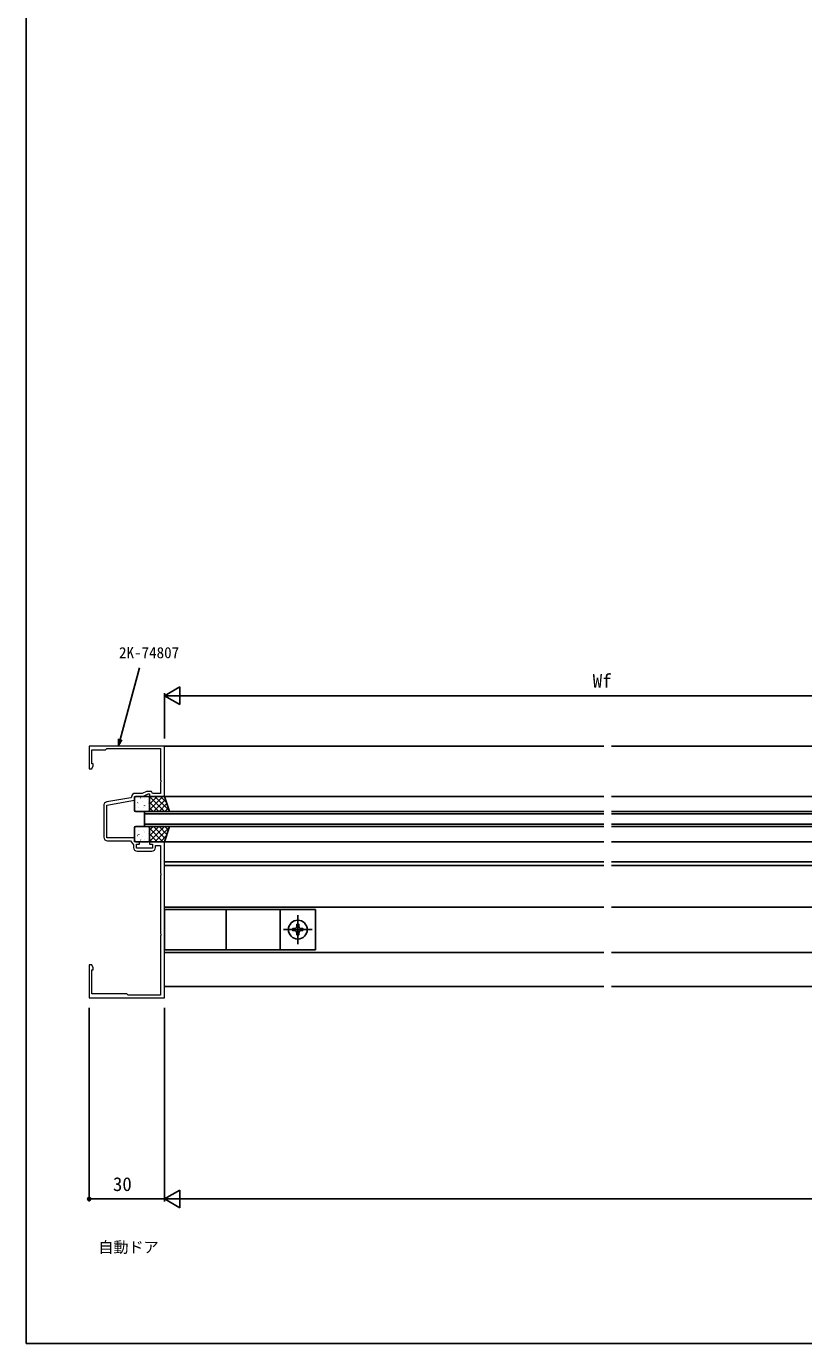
# Model space of a CAD drawing. Units: millimetres, scale not verified. Extents: x -437 to 438, y -681 to 679.
# Drawn here: x -437 to -127, y -681 to -158 of the extents above; entities that cross this region are included whole.
import ezdxf
from ezdxf.enums import TextEntityAlignment as Align

# ---------------------------------------------------------------- set-up
doc = ezdxf.new("R2010")
doc.units = ezdxf.units.MM
doc.header["$LTSCALE"] = 4
for name, color, linetype in [('0-1_USER1', 3, 'Continuous'), ('0-3_YKK_12', 2, 'Continuous'), ('0-4_YKK_13', 4, 'Continuous'), ('0-6_YKK_D', 6, 'Continuous'), ('0-7_YKK_ZWAK', 7, 'Continuous')]:
    doc.layers.add(name, color=color, linetype=linetype)
doc.layers.add('0-2_YKK_11', color=7, linetype='Continuous', lineweight=18)
doc.styles.add('ＭＳ ゴシック', font='')
doc.styles.get('ＭＳ ゴシック').set_extended_font_data('MS Gothic')

msp = doc.modelspace()

# ---------------------------------------------------------------- linework, layer by layer
at = {"layer": '0-2_YKK_11'}
for p, q in [((-405.9, -467.392), (-405.9, -479.9)), ((-392.6, -485.5), (-386.8, -485.5))]:
    msp.add_line(p, q, dxfattribs=at)
for points in [[(-381.7, -543.7), (-381.7, -481.7), (-387.7, -481.7), (-387.7, -482.7), (-386.5, -482.7), (-386.5, -484.3), (-392.9, -484.3), (-392.9, -482.7), (-391.7, -482.7), (-391.7, -481.7), (-393.7, -481.7), (-393.7, -480.2), (-404.7, -480.2), (-404.7, -467.14), (-393.7, -465.2), (-393.7, -463.7), (-390.345, -463.7), (-388.2, -462.7), (-387.7, -462.7), (-387.7, -463.7), (-381.7, -463.7), (-381.7, -443.7), (-411.7, -443.7), (-411.7, -452.7), (-410.7, -452.7), (-410.07, -451.609), (-410.07, -450.7), (-410.7, -450.7), (-410.7, -445.2), (-405.2, -445.2), (-404.7, -444.7), (-383.3, -444.7), (-383.3, -457.242), (-383.18, -457.426), (-383.18, -457.975), (-383.3, -458.159), (-383.3, -462.5), (-386.5, -462.5), (-386.962, -461.7), (-388.895, -461.7)], [(-394.899, -463.951), (-395.147, -464.237), (-404.66, -465.915)], [(-388.895, -461.7), (-390.611, -462.5), (-393.4, -462.5)], [(-404.4, -481.4), (-395.2, -481.4), (-394.1, -482.971), (-394.1, -484)], [(-385.3, -484), (-385.3, -483.2), (-383.3, -483.2), (-383.3, -494.242), (-383.18, -494.426), (-383.18, -494.975), (-383.3, -495.159), (-383.3, -518.242), (-383.18, -518.426), (-383.18, -518.975), (-383.3, -519.159), (-383.3, -542.7), (-396.2, -542.7), (-396.7, -542.2), (-410.7, -542.2), (-410.7, -532.7), (-410.07, -532.7), (-410.07, -531.792), (-410.7, -530.7), (-411.7, -530.7), (-411.7, -543.7), (-381.7, -543.7)]]:
    msp.add_lwpolyline(points, dxfattribs=at)
for centre, start, end in [((-404.4, -467.392), 100.00001, 179.99999), ((-393.4, -464), 90, 178.12739), ((-404.4, -479.9), 180.00001, 269.99999), ((-392.6, -484), 180.00001, 269.99999), ((-386.8, -484), 270.00001, 359.99999)]:
    msp.add_arc(centre, 1.5, start, end, dxfattribs=at)
at = {"layer": '0-3_YKK_12'}
for p, q in [((-381.7, -443.7), (-206.949, -443.7)), ((-203.949, -443.7), (-29.198, -443.7)), ((-381.7, -463.7), (-206.949, -463.7)), ((-203.949, -463.7), (-29.198, -463.7)), ((-389.7, -475.7), (-389.7, -469.7)), ((-389.7, -469.7), (-206.949, -469.7)), ((-389.7, -470.7), (-206.949, -470.7)), ((-203.949, -469.7), (-21.199, -469.7)), ((-21.199, -470.7), (-203.949, -470.7)), ((-389.7, -474.7), (-206.949, -474.7)), ((-389.7, -475.7), (-206.949, -475.7)), ((-203.949, -474.7), (-21.199, -474.7)), ((-21.199, -475.7), (-203.949, -475.7)), ((-381.7, -481.7), (-206.949, -481.7)), ((-203.949, -481.7), (-29.198, -481.7)), ((-381.7, -489.7), (-206.949, -489.7)), ((-381.7, -491.2), (-206.949, -491.2)), ((-203.949, -489.7), (-29.198, -489.7)), ((-203.949, -491.2), (173.051, -491.2)), ((-381.7, -507.7), (-206.949, -507.7)), ((-203.949, -507.7), (-29.198, -507.7)), ((-381.7, -525.7), (-206.949, -525.7)), ((-203.949, -525.7), (-34.698, -525.7)), ((-381.7, -539.2), (-206.949, -539.2)), ((-203.949, -539.2), (173.051, -539.2))]:
    msp.add_line(p, q, dxfattribs=at)
at = {"layer": '0-4_YKK_13'}
for p, q in [((-393.7, -469.2), (-393.7, -464.2)), ((-393.2, -463.7), (-388.2, -463.7)), ((-393.136, -464.145), (-393.16, -464.188)), ((-391.192, -464.337), (-391.28, -464.383)), ((-390.512, -465.578), (-390.536, -465.622)), ((-389.777, -464.508), (-389.785, -464.515)), ((-388.321, -464.935), (-388.345, -464.979)), ((-382.366, -463.7), (-387.7, -469.035)), ((-384.611, -463.7), (-387.7, -466.79)), ((-386.856, -463.7), (-387.7, -464.545)), ((-381.798, -469.7), (-387.7, -463.799)), ((-387.7, -464.2), (-387.7, -469.2)), ((-381.305, -464.885), (-386.121, -469.7)), ((-379.773, -469.48), (-385.553, -463.7)), ((-380.896, -466.113), (-383.308, -463.7)), ((-388.2, -469.7), (-393.2, -469.7)), ((-392.402, -466.169), (-392.426, -466.213)), ((-391.97, -468.246), (-391.994, -468.29)), ((-391.982, -466.483), (-391.99, -466.49)), ((-389.962, -468.269), (-389.97, -468.276)), ((-389.778, -467.603), (-389.802, -467.647)), ((-389.667, -467.226), (-389.755, -467.273)), ((-389.346, -469.679), (-389.357, -469.7)), ((-387.888, -467.012), (-387.912, -467.055)), ((-387.795, -466.328), (-387.802, -466.334)), ((-384.043, -469.7), (-387.7, -466.044)), ((-386.288, -469.7), (-387.7, -468.289)), ((-380.744, -466.569), (-383.876, -469.7)), ((-380.183, -468.253), (-381.63, -469.7)), ((-393.7, -476.2), (-393.7, -481.2)), ((-388.2, -475.7), (-393.2, -475.7)), ((-389.346, -475.721), (-389.357, -475.7)), ((-381.798, -475.7), (-387.7, -481.602)), ((-384.043, -475.7), (-387.7, -479.357)), ((-386.288, -475.7), (-387.7, -477.112)), ((-387.7, -481.2), (-387.7, -476.2)), ((-382.366, -481.7), (-387.7, -476.366)), ((-381.305, -480.516), (-386.121, -475.7)), ((-379.773, -475.921), (-385.553, -481.7)), ((-380.744, -478.832), (-383.876, -475.7)), ((-380.183, -477.148), (-381.63, -475.7)), ((-393.136, -481.256), (-393.16, -481.212)), ((-392.402, -479.231), (-392.426, -479.188)), ((-391.97, -477.155), (-391.994, -477.111)), ((-391.982, -478.918), (-391.99, -478.911)), ((-391.192, -481.064), (-391.28, -481.018)), ((-390.512, -479.823), (-390.536, -479.779)), ((-389.962, -477.132), (-389.97, -477.125)), ((-389.778, -477.798), (-389.802, -477.754)), ((-389.777, -480.893), (-389.785, -480.886)), ((-389.667, -478.175), (-389.755, -478.128)), ((-388.321, -480.466), (-388.345, -480.422)), ((-387.888, -478.389), (-387.912, -478.345)), ((-387.795, -479.073), (-387.802, -479.067)), ((-384.611, -481.7), (-387.7, -478.611)), ((-386.856, -481.7), (-387.7, -480.856)), ((-380.896, -479.288), (-383.308, -481.7)), ((-393.2, -481.7), (-388.2, -481.7)), ((-357.2, -508.657), (-357.2, -524.657)), ((-335.7, -508.657), (-335.7, -524.657)), ((-328.7, -522.407), (-328.7, -510.907)), ((-334.45, -516.657), (-322.95, -516.657)), ((-329.11, -514.607), (-329.11, -515.427)), ((-328.29, -515.427), (-328.29, -514.607)), ((-327.47, -517.067), (-326.65, -517.067))]:
    msp.add_line(p, q, dxfattribs=at)
for points in [[(-379.7, -469.7), (-381.7, -463.7), (-387.7, -463.7), (-387.7, -469.7)], [(-379.7, -475.7), (-381.7, -481.7), (-387.7, -481.7), (-387.7, -475.7)], [(-381.7, -524.657), (-321.7, -524.657), (-321.7, -508.657), (-381.7, -508.657)]]:
    msp.add_lwpolyline(points, close=True, dxfattribs=at)
for points in [[(-329.93, -516.247), (-330.75, -516.247), (-330.75, -517.067), (-329.93, -517.067)], [(-329.11, -515.427), (-329.11, -514.607), (-328.29, -514.607), (-328.29, -515.427)], [(-329.11, -517.887), (-329.11, -518.707), (-328.29, -518.707), (-328.29, -517.887)], [(-326.65, -517.067), (-326.65, -516.247), (-327.47, -516.247)]]:
    msp.add_lwpolyline(points, dxfattribs=at)
msp.add_circle((-328.7, -516.657), 3.75, dxfattribs=at)
for centre, radius, start, end in [((-393.2, -464.2), 0.5, 90, 180), ((-388.2, -464.2), 0.5, 0, 90), ((-393.2, -469.2), 0.5, 180, 270), ((-388.2, -469.2), 0.5, 270, 0), ((-393.2, -476.2), 0.5, 90, 180), ((-388.2, -476.2), 0.5, 0, 90), ((-393.2, -481.2), 0.5, 180, 270), ((-388.2, -481.2), 0.5, 270, 0), ((-329.93, -515.427), 0.82, 270, 0), ((-329.93, -517.887), 0.82, 0, 90), ((-327.47, -515.427), 0.82, 180, 270), ((-327.47, -517.887), 0.82, 90, 180)]:
    msp.add_arc(centre, radius, start, end, dxfattribs=at)
at = {"layer": '0-6_YKK_D'}
for p, q in [((-381.712, -423.7), (-375.65, -420.2)), ((-381.712, -440.7), (-381.712, -422.7)), ((-381.712, -423.7), (-375.65, -427.2)), ((-381.712, -423.7), (-369.588, -423.7)), ((-375.65, -427.2), (-375.65, -420.2)), ((-374.712, -423.7), (-36.198, -423.7)), ((-411.7, -547.7), (-411.7, -624.701)), ((-381.7, -547.7), (-381.7, -624.701)), ((-381.7, -548.7), (-381.7, -624.701)), ((-381.7, -623.701), (-375.638, -620.201)), ((-375.638, -627.201), (-375.638, -620.201)), ((-411.7, -623.701), (-381.7, -623.701)), ((-381.7, -623.701), (-375.638, -627.201)), ((-381.7, -623.701), (-369.576, -623.701)), ((-374.7, -623.701), (376.3, -623.701))]:
    msp.add_line(p, q, dxfattribs=at)
for points in [[(-400.063, -443.536), (-399.396, -441.075), (-391.703, -412.66)], [(-398.737, -441.253), (-400.063, -443.536), (-400.056, -440.896)]]:
    msp.add_lwpolyline(points, dxfattribs=at)
msp.add_circle((-411.7, -623.701), 0.637, dxfattribs=at)
at = {"layer": '0-7_YKK_ZWAK'}
msp.add_line((-436.7, 643.8), (-436.7, -681.2), dxfattribs=at)
msp.add_lwpolyline([(-436.7, -681.2), (438.3, -681.2), (438.3, 643.8)], dxfattribs=at)

# ---------------------------------------------------------------- texts
at = {"layer": '0-1_USER1', "style": 'ＭＳ ゴシック'}
msp.add_text('自動ドア', height=4.399, dxfattribs=at).set_placement((-408.047, -646.382), align=Align.BOTTOM_LEFT)
at = {"layer": '0-6_YKK_D', "style": 'ＭＳ ゴシック'}
for s, height, p in [('2K-74807', 4.399, (-399.836, -410.093)), ('Wf', 5.499, (-211.4, -422.2)), ('30', 5.499, (-402.24, -622.201))]:
    msp.add_text(s, height=height, dxfattribs=at).set_placement(p, align=Align.BOTTOM_LEFT)

doc.saveas('drawing.dxf')
